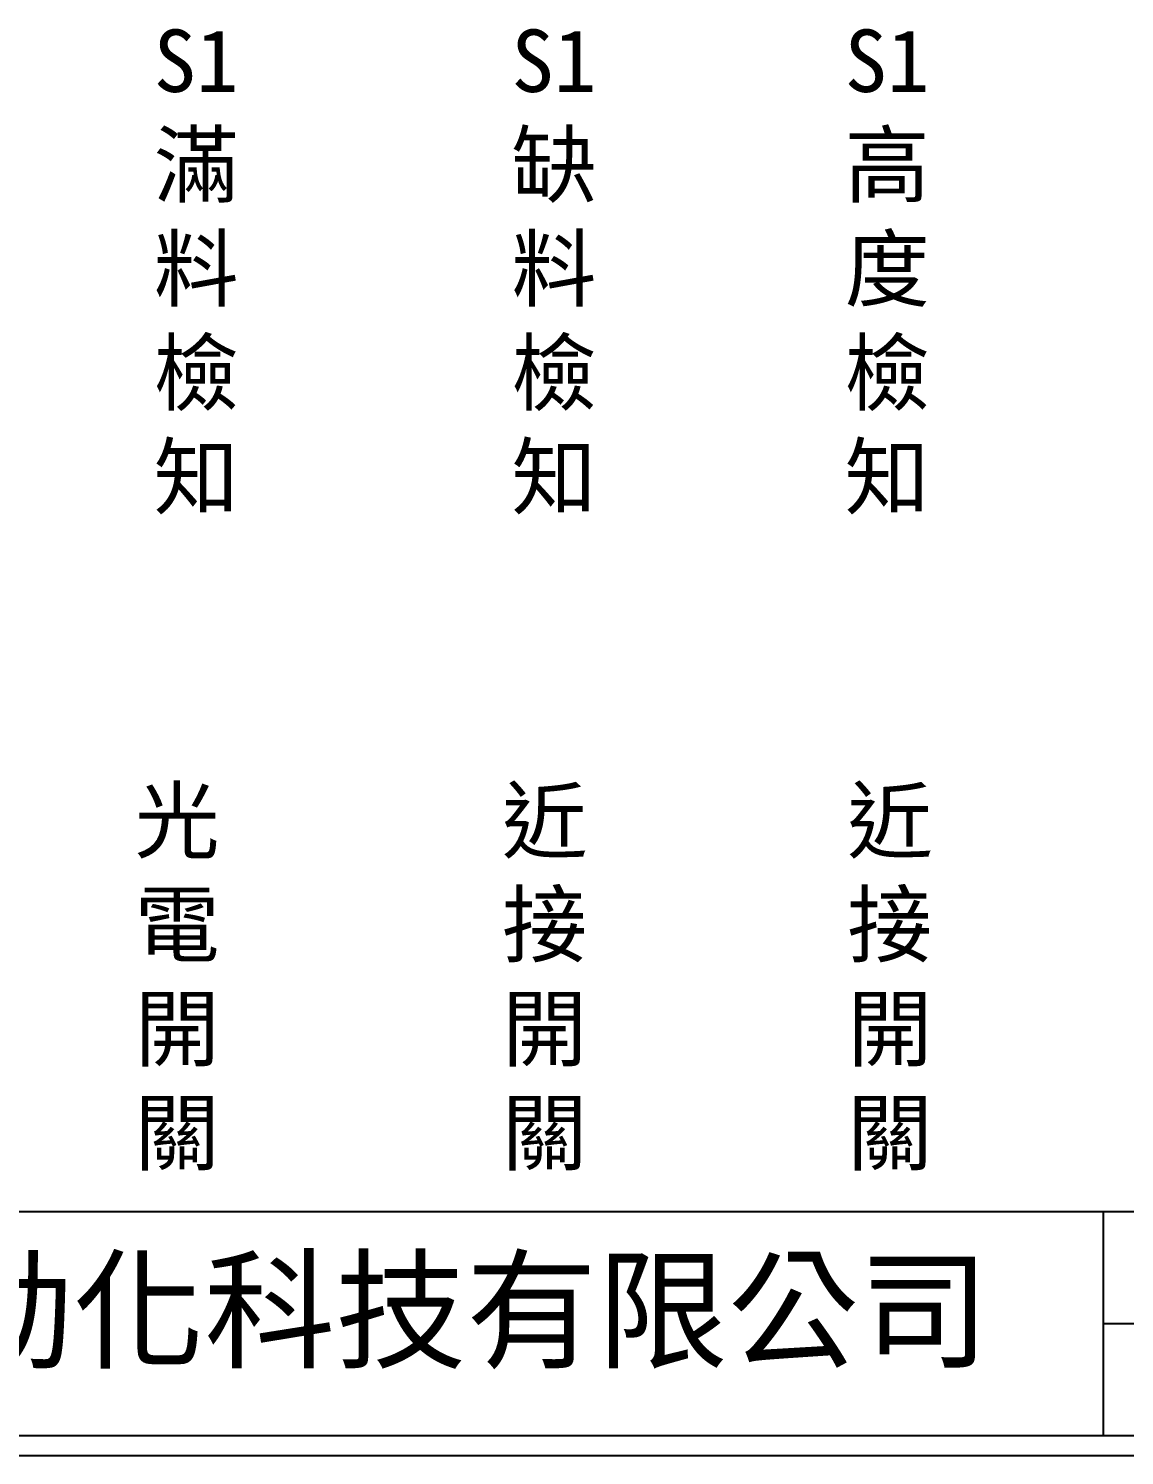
# Model space of a CAD drawing. Extents: x 325 to 612, y 3 to 207.
# Drawn here: x 393.8 to 462.4, y 3 to 92.2 of the extents above; entities that cross this region are included whole.
import ezdxf

# ---------------------------------------------------------------- set-up
doc = ezdxf.new("R2010")
doc.units = 0
doc.layers.add('圖框層', color=7, linetype='CONTINUOUS')
doc.layers.add('標尺寸層', color=3, linetype='CONTINUOUS')
doc.styles.add('CNS', font='romanc.shx', dxfattribs={"bigfont": 'chineset.shx'})
doc.styles.add('STSL', font='kaiu.ttf')

msp = doc.modelspace()

# ---------------------------------------------------------------- linework, layer by layer
at = {"layer": '圖框層', "color": 7}
for p, q in [((326.569, 18.25), (611.07, 18.25)), ((461.07, 4.25), (461.07, 18.25)), ((461.07, 11.25), (611.07, 11.25)), ((326.569, 4.25), (611.07, 4.25)), ((325.319, 3), (612.319, 3))]:
    msp.add_line(p, q, dxfattribs=at)

# ---------------------------------------------------------------- texts
at = {"layer": '圖框層', "color": 4, "style": 'STSL'}
msp.add_text('泓陞自動化科技有限公司', height=6, dxfattribs=at).set_placement((363.923, 9.076))
at = {"layer": '標尺寸層', "color": 7, "char_height": 3.9, "width": 4.96081, "attachment_point": 5, "style": 'CNS'}
for s, insert in [('{\\fDFKai-SB|b0|i0|c136|p65;S1滿料檢知}', (404.327, 76.973)), ('{\\fDFKai-SB|b0|i0|c136|p65;S1缺料檢知}', (426.698, 76.973)), ('{\\fDFKai-SB|b0|i0|c136|p65;S1高度檢知}', (447.532, 76.973)), ('{\\fDFKai-SB|b0|i0|c136|p65;光電開關}', (403.14, 32.72)), ('{\\fDFKai-SB|b0|i0|c136|p65;近接開關}', (426.113, 32.72)), ('{\\fDFKai-SB|b0|i0|c136|p65;近接開關}', (447.704, 32.72))]:
    msp.add_mtext(s, dxfattribs=dict(at, insert=insert))

doc.saveas('drawing.dxf')
